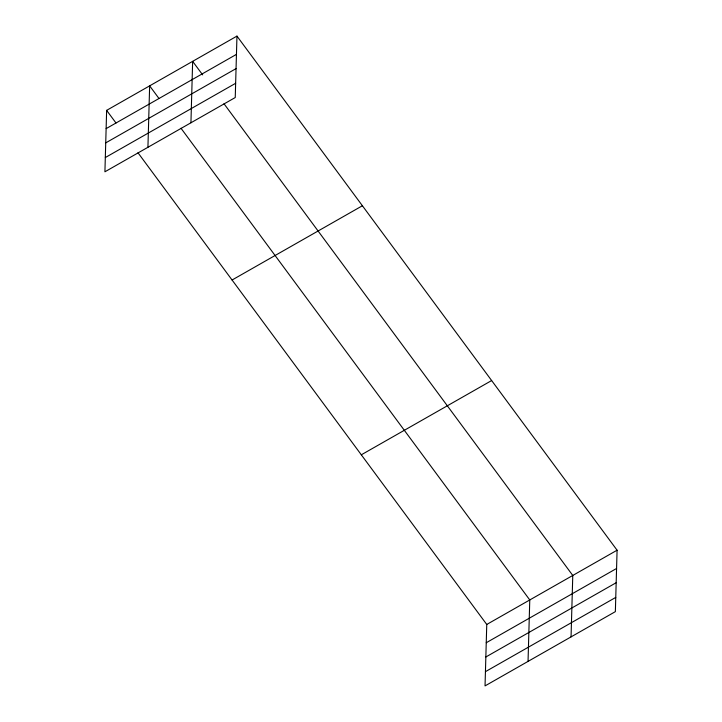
<?xml version="1.0" encoding="UTF-8"?>
<svg xmlns="http://www.w3.org/2000/svg" width="722" height="722" viewBox="0 0 722 722"><rect width="100%" height="100%" fill="white"/><g stroke="black" fill="none" stroke-linecap="round" stroke-linejoin="round"><path stroke-width="1.08" d="M106.639 110.358L104.916 171.791L235.246 97.533L236.96 36.1L106.639 110.358L115.98 122.993M147.929 147.288L149.644 85.855L158.984 98.49M190.933 122.785L192.648 61.352L202.656 74.88M137.992 152.775L486.754 624.467L485.04 685.9L615.361 611.642L617.084 550.209L236.96 36.1M528.044 661.397L529.767 599.955L181.005 128.263M571.057 636.885L572.772 575.452L224.01 103.76M106.125 128.633L236.446 54.376M105.728 142.884L236.049 68.617M105.313 157.549L235.643 83.292M232.078 280.01L362.399 205.752M361.316 454.806L491.637 380.548M486.754 624.467L617.084 550.209M486.249 642.742L616.57 568.485M485.852 656.984L616.173 582.726M485.437 671.659L615.767 597.401"/></g></svg>
